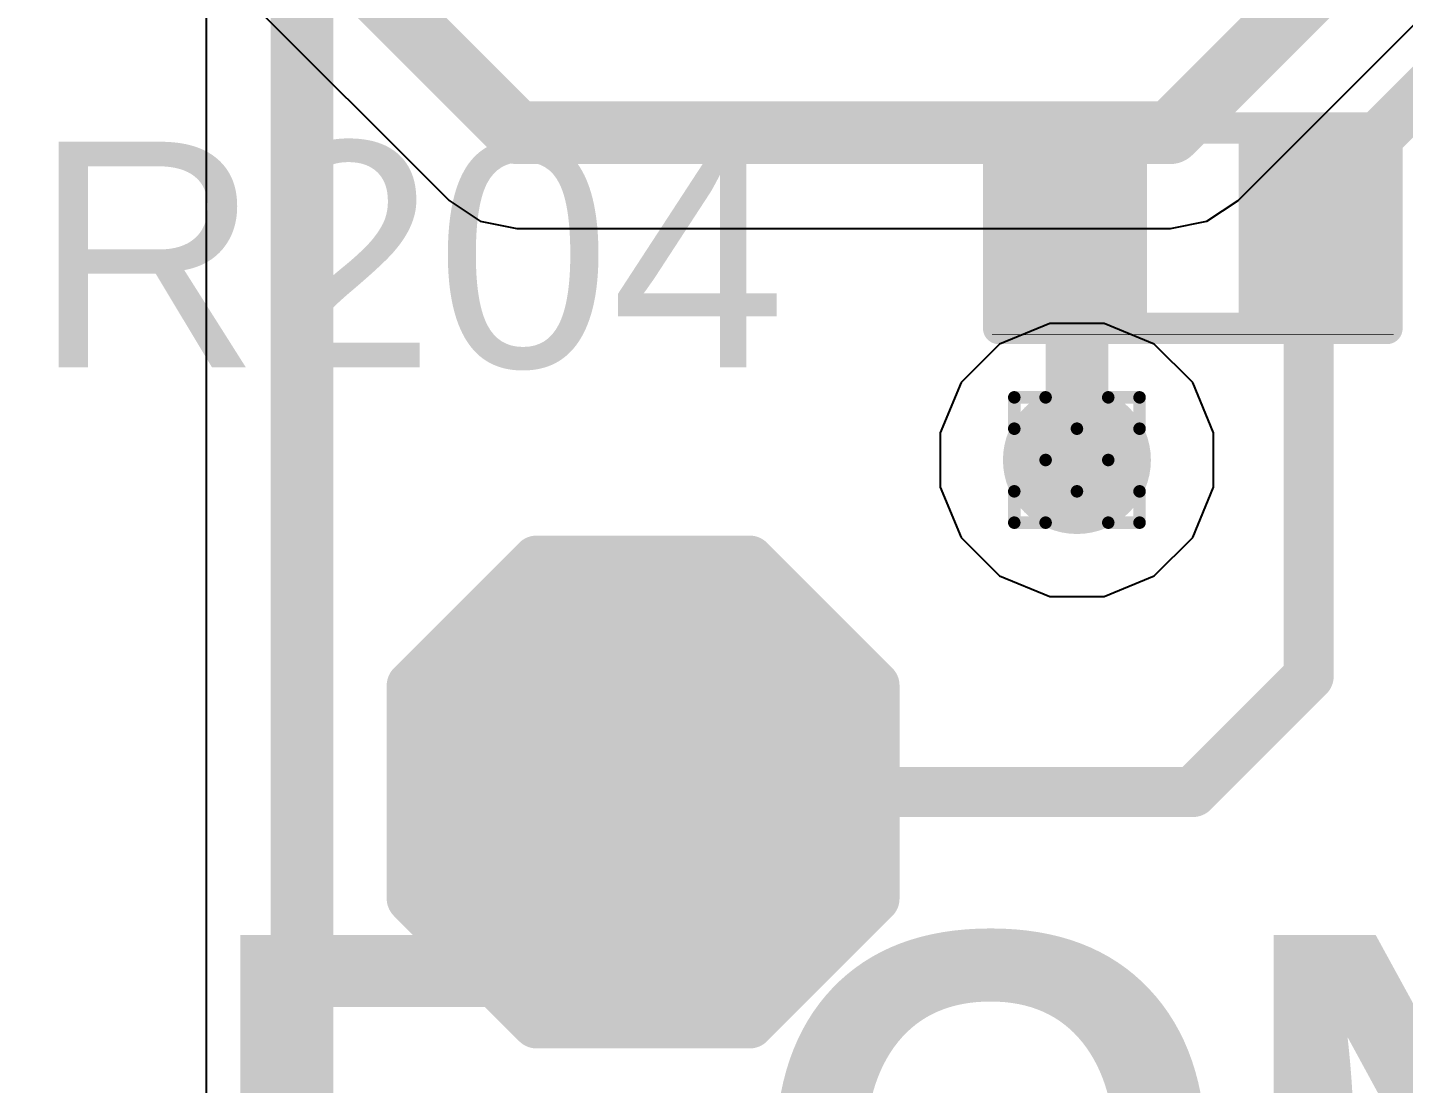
# Model space of a CAD drawing. Header units: inches. Extents: x -11 to 5379, y 0 to 5429.
# Drawn here: x 104.57 to 110.15, y 16.87 to 21.15 of the extents above; entities that cross this region are included whole.
import ezdxf

# ---------------------------------------------------------------- set-up
doc = ezdxf.new("R2010")
doc.units = ezdxf.units.IN
for name, color, linetype in [('Bottom Layer', 5, 'Continuous'), ('Drill Drawing', 1, 'Continuous'), ('GND', 16, 'Continuous'), ('PWR', 76, 'Continuous'), ('Top Layer', 1, 'Continuous'), ('Top Overlay', 2, 'Continuous'), ('Top Paste', 8, 'Continuous'), ('Top Solder', 216, 'Continuous'), ('Via Holes', 16, 'Continuous')]:
    doc.layers.add(name, color=color, linetype=linetype)
doc.styles.add('Arial', font='', dxfattribs={"height": 0.2})
doc.styles.add('Arial_Bold', font='', dxfattribs={"height": 0.2})
doc.styles.get('Arial').set_extended_font_data('Arial')
doc.styles.get('Arial_Bold').set_extended_font_data('Arial', bold=True)

# ---------------------------------------------------------------- blocks, each defined once
blk = doc.blocks.new('T__________175')
at = {"layer": 'Top Layer'}
blk.add_hatch(color=1, dxfattribs=at).paths.add_polyline_path([(0.381, 0.762), (-0.381, 0.762), (-0.762, 0.381), (-0.762, -0.381), (-0.381, -0.762), (0.381, -0.762), (0.762, -0.381), (0.762, 0.381)])
at = {"layer": 'Top Paste'}
blk.add_hatch(color=8, dxfattribs=at).paths.add_polyline_path([(0.381, 0.762), (-0.381, 0.762), (-0.762, 0.381), (-0.762, -0.381), (-0.381, -0.762), (0.381, -0.762), (0.762, -0.381), (0.762, 0.381)])
at = {"layer": 'Top Solder'}
blk.add_hatch(color=216, dxfattribs=at).paths.add_polyline_path([(0.4318, 0.8636), (-0.4318, 0.8636), (-0.8636, 0.4318), (-0.8636, -0.4318), (-0.4318, -0.8636), (0.4318, -0.8636), (0.8636, -0.4318), (0.8636, 0.4318)])
at = {"layer": 'Top Overlay'}
for points in [[(-0.9398, 0.4318, 0.2, 0.2, 0), (-0.4318, 0.9398, 0.2, 0.2, 0)], [(-0.4318, 0.9398, 0.2, 0.2, 0), (0.4318, 0.9398, 0.2, 0.2, 0)], [(0.4318, 0.9398, 0.2, 0.2, 0), (0.9398, 0.4318, 0.2, 0.2, 0)], [(-0.9398, -0.4318, 0.2, 0.2, 0), (-0.9398, 0.4318, 0.2, 0.2, 0)], [(0.9398, -0.4318, 0.2, 0.2, 0), (0.9398, 0.4318, 0.2, 0.2, 0)], [(-0.9398, -0.4318, 0.2, 0.2, 0), (-0.4318, -0.9398, 0.2, 0.2, 0)], [(0.4318, -0.9398, 0.2, 0.2, 0), (0.9398, -0.4318, 0.2, 0.2, 0)], [(-0.4318, -0.9398, 0.2, 0.2, 0), (0.4318, -0.9398, 0.2, 0.2, 0)]]:
    blk.add_lwpolyline(points, format="xyseb", dxfattribs=at)
for points in [[(-0.4818, 0.9398, 0.1, 0.1, 1), (-0.3818, 0.9398, 0.1, 0.1, 1)], [(-0.4818, 0.9398, 0.1, 0.1, 1), (-0.3818, 0.9398, 0.1, 0.1, 1)], [(0.3818, 0.9398, 0.1, 0.1, 1), (0.4818, 0.9398, 0.1, 0.1, 1)], [(0.3818, 0.9398, 0.1, 0.1, 1), (0.4818, 0.9398, 0.1, 0.1, 1)], [(-0.9898, 0.4318, 0.1, 0.1, 1), (-0.8898, 0.4318, 0.1, 0.1, 1)], [(-0.9898, 0.4318, 0.1, 0.1, 1), (-0.8898, 0.4318, 0.1, 0.1, 1)], [(0.8898, 0.4318, 0.1, 0.1, 1), (0.9898, 0.4318, 0.1, 0.1, 1)], [(0.8898, 0.4318, 0.1, 0.1, 1), (0.9898, 0.4318, 0.1, 0.1, 1)], [(-0.9898, -0.4318, 0.1, 0.1, 1), (-0.8898, -0.4318, 0.1, 0.1, 1)], [(-0.9898, -0.4318, 0.1, 0.1, 1), (-0.8898, -0.4318, 0.1, 0.1, 1)], [(0.8898, -0.4318, 0.1, 0.1, 1), (0.9898, -0.4318, 0.1, 0.1, 1)], [(0.8898, -0.4318, 0.1, 0.1, 1), (0.9898, -0.4318, 0.1, 0.1, 1)], [(-0.4818, -0.9398, 0.1, 0.1, 1), (-0.3818, -0.9398, 0.1, 0.1, 1)], [(-0.4818, -0.9398, 0.1, 0.1, 1), (-0.3818, -0.9398, 0.1, 0.1, 1)], [(0.3818, -0.9398, 0.1, 0.1, 1), (0.4818, -0.9398, 0.1, 0.1, 1)], [(0.3818, -0.9398, 0.1, 0.1, 1), (0.4818, -0.9398, 0.1, 0.1, 1)]]:
    blk.add_lwpolyline(points, format="xyseb", close=True, dxfattribs=at)
blk = doc.blocks.new('R___0402_289')
at = {"layer": 'Top Layer'}
for points in [[(-0.6985, -0.3175), (-0.6985, 0.3175), (-0.2413, 0.3175), (-0.2413, -0.3175)], [(0.2413, -0.3175), (0.2413, 0.3175), (0.6985, 0.3175), (0.6985, -0.3175)]]:
    blk.add_hatch(color=1, dxfattribs=at).paths.add_polyline_path(points)
at = {"layer": 'Top Paste'}
for points in [[(-0.6985, -0.3175), (-0.6985, 0.3175), (-0.2413, 0.3175), (-0.2413, -0.3175)], [(0.2413, -0.3175), (0.2413, 0.3175), (0.6985, 0.3175), (0.6985, -0.3175)]]:
    blk.add_hatch(color=8, dxfattribs=at).paths.add_polyline_path(points)
at = {"layer": 'Top Solder'}
for points in [[(-0.7535, -0.3725), (-0.7535, 0.3725), (-0.1863, 0.3725), (-0.1863, -0.3725)], [(0.1863, -0.3725), (0.1863, 0.3725), (0.7535, 0.3725), (0.7535, -0.3725)]]:
    blk.add_hatch(color=216, dxfattribs=at).paths.add_polyline_path(points)
at = {"layer": 'Top Overlay'}
for points in [[(-0.7874, 0.4064, 0.127, 0.127, 0), (0.7874, 0.4064, 0.127, 0.127, 0)], [(-0.7874, -0.4064, 0.127, 0.127, 0), (-0.7874, 0.4064, 0.127, 0.127, 0)], [(0.7874, -0.4064, 0.127, 0.127, 0), (0.7874, 0.4064, 0.127, 0.127, 0)], [(-0.7874, -0.4064, 0.127, 0.127, 0), (0.7874, -0.4064, 0.127, 0.127, 0)], [(-0.8128, -0.4318, 0.00323, 0.00323, 0), (0.8128, -0.4318, 0.00323, 0.00323, 0)]]:
    blk.add_lwpolyline(points, format="xyseb", dxfattribs=at)
for points in [[(-0.8191, 0.4064, 0.0635, 0.0635, 1), (-0.7556, 0.4064, 0.0635, 0.0635, 1)], [(-0.8191, 0.4064, 0.0635, 0.0635, 1), (-0.7556, 0.4064, 0.0635, 0.0635, 1)], [(0.7556, 0.4064, 0.0635, 0.0635, 1), (0.8191, 0.4064, 0.0635, 0.0635, 1)], [(0.7556, 0.4064, 0.0635, 0.0635, 1), (0.8191, 0.4064, 0.0635, 0.0635, 1)], [(-0.8191, -0.4064, 0.0635, 0.0635, 1), (-0.7556, -0.4064, 0.0635, 0.0635, 1)], [(-0.8191, -0.4064, 0.0635, 0.0635, 1), (-0.7556, -0.4064, 0.0635, 0.0635, 1)], [(0.7556, -0.4064, 0.0635, 0.0635, 1), (0.8191, -0.4064, 0.0635, 0.0635, 1)], [(0.7556, -0.4064, 0.0635, 0.0635, 1), (0.8191, -0.4064, 0.0635, 0.0635, 1)], [(-0.8136, -0.4318, 0.00161, 0.00161, 1), (-0.812, -0.4318, 0.00161, 0.00161, 1)], [(0.812, -0.4318, 0.00161, 0.00161, 1), (0.8136, -0.4318, 0.00161, 0.00161, 1)]]:
    blk.add_lwpolyline(points, format="xyseb", close=True, dxfattribs=at)

msp = doc.modelspace()

# ---------------------------------------------------------------- hatches: boundary and pattern name
at = {"layer": 'Bottom Layer'}
h = msp.add_hatch(color=5, dxfattribs=at)
edge = h.paths.add_edge_path()
edge.add_arc((108.8242, 19.3994), 0.3, 0, 360)
at = {"layer": 'GND'}
h = msp.add_hatch(color=16, dxfattribs=at)
edge = h.paths.add_edge_path()
edge.add_arc((108.8242, 19.3994), 0.3, 0, 360)
at = {"layer": 'PWR'}
h = msp.add_hatch(color=76, dxfattribs=at)
edge = h.paths.add_edge_path()
edge.add_arc((108.8242, 19.3994), 0.3, 0, 360)
at = {"layer": 'Top Layer'}
h = msp.add_hatch(color=1, dxfattribs=at)
edge = h.paths.add_edge_path()
edge.add_arc((108.8242, 19.3994), 0.3, 0, 360)
at = {"layer": 'Via Holes'}
h = msp.add_hatch(color=7, dxfattribs=at)
edge = h.paths.add_edge_path()
edge.add_arc((108.8242, 19.3994), 0.15, 0, 360)

# ---------------------------------------------------------------- linework, layer by layer
at = {"layer": 'Bottom Layer'}
for p, q in [((104.5687, 22.1613), (106.2783, 20.4517)), ((109.4777, 20.4517), (110.9063, 21.8803)), ((106.2783, 20.4517), (106.4043, 20.3675)), ((109.3516, 20.3675), (109.4777, 20.4517)), ((106.4043, 20.3675), (106.553, 20.3379)), ((109.203, 20.3379), (109.3516, 20.3675)), ((106.553, 20.3379), (109.203, 20.3379)), ((108.714, 19.9534), (108.5104, 19.8691)), ((108.9344, 19.9534), (108.714, 19.9534)), ((109.138, 19.8691), (108.9344, 19.9534)), ((108.5104, 19.8691), (108.3546, 19.7132)), ((109.2939, 19.7132), (109.138, 19.8691)), ((108.3546, 19.7132), (108.2702, 19.5096)), ((109.3782, 19.5096), (109.2939, 19.7132)), ((108.2702, 19.5096), (108.2702, 19.2892)), ((109.3782, 19.2892), (109.3782, 19.5096)), ((108.2702, 19.2892), (108.3546, 19.0856)), ((109.2939, 19.0856), (109.3782, 19.2892)), ((108.3546, 19.0856), (108.5104, 18.9298)), ((109.138, 18.9298), (109.2939, 19.0856)), ((108.5104, 18.9298), (108.714, 18.8454)), ((108.9344, 18.8454), (109.138, 18.9298)), ((108.714, 18.8454), (108.9344, 18.8454))]:
    msp.add_line(p, q, dxfattribs=at)
for points in [[(104.8434, 22.436, 0.254, 0.254, 0), (106.553, 20.7264, 0.254, 0.254, 0)], [(109.203, 20.7264, 0.254, 0.254, 0), (110.7454, 22.2688, 0.254, 0.254, 0)], [(106.553, 20.7264, 0.254, 0.254, 0), (109.203, 20.7264, 0.254, 0.254, 0)]]:
    msp.add_lwpolyline(points, format="xyseb", dxfattribs=at)
for points in [[(106.4895, 20.7264, 0.127, 0.127, 1), (106.6165, 20.7264, 0.127, 0.127, 1)], [(106.4895, 20.7264, 0.127, 0.127, 1), (106.6165, 20.7264, 0.127, 0.127, 1)], [(109.1395, 20.7264, 0.127, 0.127, 1), (109.2665, 20.7264, 0.127, 0.127, 1)], [(109.1395, 20.7264, 0.127, 0.127, 1), (109.2665, 20.7264, 0.127, 0.127, 1)]]:
    msp.add_lwpolyline(points, format="xyseb", close=True, dxfattribs=at)
at = {"layer": 'Drill Drawing'}
for points in [[(108.5702, 19.5264, 0.0508, 0.0508, 0), (108.5702, 19.6534, 0.0508, 0.0508, 0)], [(108.5702, 19.6534, 0.0508, 0.0508, 0), (108.6972, 19.6534, 0.0508, 0.0508, 0)], [(108.6972, 19.6534, 0.0508, 0.0508, 0), (108.8242, 19.5264, 0.0508, 0.0508, 0)], [(108.8242, 19.5264, 0.0508, 0.0508, 0), (108.9512, 19.6534, 0.0508, 0.0508, 0)], [(108.9512, 19.6534, 0.0508, 0.0508, 0), (109.0782, 19.6534, 0.0508, 0.0508, 0)], [(109.0782, 19.5264, 0.0508, 0.0508, 0), (109.0782, 19.6534, 0.0508, 0.0508, 0)], [(108.5702, 19.5264, 0.0508, 0.0508, 0), (108.6972, 19.3994, 0.0508, 0.0508, 0)], [(108.9512, 19.3994, 0.0508, 0.0508, 0), (109.0782, 19.5264, 0.0508, 0.0508, 0)], [(108.5702, 19.2724, 0.0508, 0.0508, 0), (108.6972, 19.3994, 0.0508, 0.0508, 0)], [(108.9512, 19.3994, 0.0508, 0.0508, 0), (109.0782, 19.2724, 0.0508, 0.0508, 0)], [(108.5702, 19.1454, 0.0508, 0.0508, 0), (108.5702, 19.2724, 0.0508, 0.0508, 0)], [(108.6972, 19.1454, 0.0508, 0.0508, 0), (108.8242, 19.2724, 0.0508, 0.0508, 0)], [(108.8242, 19.2724, 0.0508, 0.0508, 0), (108.9512, 19.1454, 0.0508, 0.0508, 0)], [(109.0782, 19.1454, 0.0508, 0.0508, 0), (109.0782, 19.2724, 0.0508, 0.0508, 0)], [(108.5702, 19.1454, 0.0508, 0.0508, 0), (108.6972, 19.1454, 0.0508, 0.0508, 0)], [(108.9512, 19.1454, 0.0508, 0.0508, 0), (109.0782, 19.1454, 0.0508, 0.0508, 0)]]:
    msp.add_lwpolyline(points, format="xyseb", dxfattribs=at)
for points in [[(108.5575, 19.6534, 0.0254, 0.0254, 1), (108.5829, 19.6534, 0.0254, 0.0254, 1)], [(108.5575, 19.6534, 0.0254, 0.0254, 1), (108.5829, 19.6534, 0.0254, 0.0254, 1)], [(108.6845, 19.6534, 0.0254, 0.0254, 1), (108.7099, 19.6534, 0.0254, 0.0254, 1)], [(108.6845, 19.6534, 0.0254, 0.0254, 1), (108.7099, 19.6534, 0.0254, 0.0254, 1)], [(108.9385, 19.6534, 0.0254, 0.0254, 1), (108.9639, 19.6534, 0.0254, 0.0254, 1)], [(108.9385, 19.6534, 0.0254, 0.0254, 1), (108.9639, 19.6534, 0.0254, 0.0254, 1)], [(109.0655, 19.6534, 0.0254, 0.0254, 1), (109.0909, 19.6534, 0.0254, 0.0254, 1)], [(109.0655, 19.6534, 0.0254, 0.0254, 1), (109.0909, 19.6534, 0.0254, 0.0254, 1)], [(108.5575, 19.5264, 0.0254, 0.0254, 1), (108.5829, 19.5264, 0.0254, 0.0254, 1)], [(108.5575, 19.5264, 0.0254, 0.0254, 1), (108.5829, 19.5264, 0.0254, 0.0254, 1)], [(108.8115, 19.5264, 0.0254, 0.0254, 1), (108.8369, 19.5264, 0.0254, 0.0254, 1)], [(108.8115, 19.5264, 0.0254, 0.0254, 1), (108.8369, 19.5264, 0.0254, 0.0254, 1)], [(109.0655, 19.5264, 0.0254, 0.0254, 1), (109.0909, 19.5264, 0.0254, 0.0254, 1)], [(109.0655, 19.5264, 0.0254, 0.0254, 1), (109.0909, 19.5264, 0.0254, 0.0254, 1)], [(108.6845, 19.3994, 0.0254, 0.0254, 1), (108.7099, 19.3994, 0.0254, 0.0254, 1)], [(108.6845, 19.3994, 0.0254, 0.0254, 1), (108.7099, 19.3994, 0.0254, 0.0254, 1)], [(108.9385, 19.3994, 0.0254, 0.0254, 1), (108.9639, 19.3994, 0.0254, 0.0254, 1)], [(108.9385, 19.3994, 0.0254, 0.0254, 1), (108.9639, 19.3994, 0.0254, 0.0254, 1)], [(108.5575, 19.2724, 0.0254, 0.0254, 1), (108.5829, 19.2724, 0.0254, 0.0254, 1)], [(108.5575, 19.2724, 0.0254, 0.0254, 1), (108.5829, 19.2724, 0.0254, 0.0254, 1)], [(108.8115, 19.2724, 0.0254, 0.0254, 1), (108.8369, 19.2724, 0.0254, 0.0254, 1)], [(108.8115, 19.2724, 0.0254, 0.0254, 1), (108.8369, 19.2724, 0.0254, 0.0254, 1)], [(109.0655, 19.2724, 0.0254, 0.0254, 1), (109.0909, 19.2724, 0.0254, 0.0254, 1)], [(109.0655, 19.2724, 0.0254, 0.0254, 1), (109.0909, 19.2724, 0.0254, 0.0254, 1)], [(108.5575, 19.1454, 0.0254, 0.0254, 1), (108.5829, 19.1454, 0.0254, 0.0254, 1)], [(108.5575, 19.1454, 0.0254, 0.0254, 1), (108.5829, 19.1454, 0.0254, 0.0254, 1)], [(108.6845, 19.1454, 0.0254, 0.0254, 1), (108.7099, 19.1454, 0.0254, 0.0254, 1)], [(108.6845, 19.1454, 0.0254, 0.0254, 1), (108.7099, 19.1454, 0.0254, 0.0254, 1)], [(108.9385, 19.1454, 0.0254, 0.0254, 1), (108.9639, 19.1454, 0.0254, 0.0254, 1)], [(108.9385, 19.1454, 0.0254, 0.0254, 1), (108.9639, 19.1454, 0.0254, 0.0254, 1)], [(109.0655, 19.1454, 0.0254, 0.0254, 1), (109.0909, 19.1454, 0.0254, 0.0254, 1)], [(109.0655, 19.1454, 0.0254, 0.0254, 1), (109.0909, 19.1454, 0.0254, 0.0254, 1)]]:
    msp.add_lwpolyline(points, format="xyseb", close=True, dxfattribs=at)
at = {"layer": 'GND'}
for p, q in [((108.714, 19.9534), (108.5104, 19.8691)), ((108.9344, 19.9534), (108.714, 19.9534)), ((109.138, 19.8691), (108.9344, 19.9534)), ((108.5104, 19.8691), (108.3546, 19.7132)), ((109.2939, 19.7132), (109.138, 19.8691)), ((108.3546, 19.7132), (108.2702, 19.5096)), ((109.3782, 19.5096), (109.2939, 19.7132)), ((108.2702, 19.5096), (108.2702, 19.2892)), ((109.3782, 19.2892), (109.3782, 19.5096)), ((108.2702, 19.2892), (108.3546, 19.0856)), ((109.2939, 19.0856), (109.3782, 19.2892)), ((108.3546, 19.0856), (108.5104, 18.9298)), ((109.138, 18.9298), (109.2939, 19.0856)), ((108.5104, 18.9298), (108.714, 18.8454)), ((108.9344, 18.8454), (109.138, 18.9298)), ((108.714, 18.8454), (108.9344, 18.8454))]:
    msp.add_line(p, q, dxfattribs=at)
at = {"layer": 'Top Layer'}
msp.add_line((105.293, 24.5283), (105.293, 4.4529), dxfattribs=at)
for points in [[(105.6815, 4.4529, 0.254, 0.254, 0), (105.6815, 24.5283, 0.254, 0.254, 0)], [(109.764, 20.4281, 0.2032, 0.2032, 0), (110.464, 21.1281, 0.2032, 0.2032, 0)], [(108.8242, 19.3994, 0.254, 0.254, 0), (108.8242, 20.3392, 0.254, 0.254, 0)], [(109.764, 18.5231, 0.2032, 0.2032, 0), (109.764, 20.3392, 0.2032, 0.2032, 0)], [(109.2941, 18.0532, 0.2032, 0.2032, 0), (109.764, 18.5231, 0.2032, 0.2032, 0)], [(107.0651, 18.0532, 0.2032, 0.2032, 0), (109.2941, 18.0532, 0.2032, 0.2032, 0)]]:
    msp.add_lwpolyline(points, format="xyseb", dxfattribs=at)
for points in [[(109.7132, 20.4281, 0.1016, 0.1016, 1), (109.8148, 20.4281, 0.1016, 0.1016, 1)], [(108.7607, 20.3392, 0.127, 0.127, 1), (108.8877, 20.3392, 0.127, 0.127, 1)], [(109.7132, 20.3392, 0.1016, 0.1016, 1), (109.8148, 20.3392, 0.1016, 0.1016, 1)], [(108.7607, 19.3994, 0.127, 0.127, 1), (108.8877, 19.3994, 0.127, 0.127, 1)], [(109.7132, 18.5231, 0.1016, 0.1016, 1), (109.8148, 18.5231, 0.1016, 0.1016, 1)], [(109.7132, 18.5231, 0.1016, 0.1016, 1), (109.8148, 18.5231, 0.1016, 0.1016, 1)], [(107.0143, 18.0532, 0.1016, 0.1016, 1), (107.1159, 18.0532, 0.1016, 0.1016, 1)], [(109.2433, 18.0532, 0.1016, 0.1016, 1), (109.3449, 18.0532, 0.1016, 0.1016, 1)], [(109.2433, 18.0532, 0.1016, 0.1016, 1), (109.3449, 18.0532, 0.1016, 0.1016, 1)]]:
    msp.add_lwpolyline(points, format="xyseb", close=True, dxfattribs=at)

# ---------------------------------------------------------------- block references
for name, p in [('R___0402_289', (109.2941, 20.3392)), ('T__________175', (107.0651, 18.0532))]:
    msp.add_blockref(name, p)

# ---------------------------------------------------------------- texts
at = {"layer": 'Top Overlay'}
for s, height, style, p in [('R204', 0.9144, 'Arial', (104.5907, 19.7754)), ('F ON', 1.8, 'Arial_Bold', (105.2639, 15.6733))]:
    msp.add_text(s, height=height, dxfattribs=dict(at, style=style)).set_placement(p)

doc.saveas('drawing.dxf')
